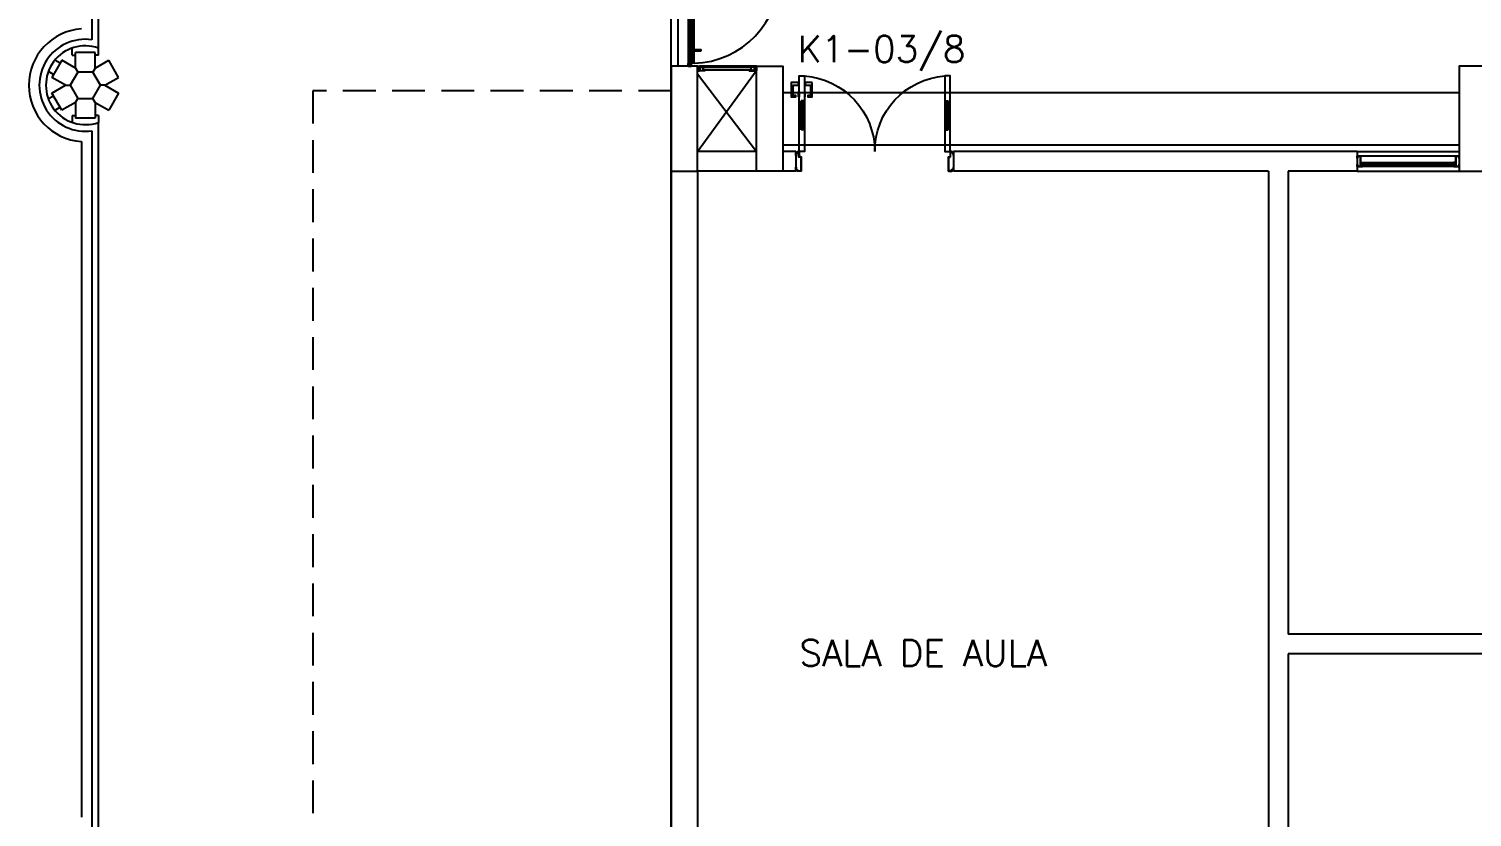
# Model space of a CAD drawing. Header units: millimetres. Extents: x 2801 to 3319, y 1187 to 1422.
# Drawn here: x 3040.63 to 3051.62, y 1345.36 to 1351.36 of the extents above; entities that cross this region are included whole.
import ezdxf

# ---------------------------------------------------------------- set-up
doc = ezdxf.new("R2010")
doc.units = ezdxf.units.MM
doc.linetypes.add('HIDDEN', pattern=[0.375, 0.25, -0.125])
for name, color, linetype in [('AR- ALV1', 235, 'Continuous'), ('AR-ALV', 2, 'Continuous'), ('AR-CORRIMAO-V1', 2, 'Continuous'), ('AR-ESQ', 1, 'Continuous'), ('AR-ESTC', 3, 'Continuous'), ('AR-ESTMA-C', 3, 'Continuous'), ('AR-ESTMA-V', 1, 'Continuous'), ('AR-PEITORIL', 1, 'Continuous'), ('AR-PISO-V1', 1, 'Continuous'), ('AR-PORTA', 1, 'Continuous'), ('AR-PROJ', 1, 'HIDDEN'), ('AR-SHAFT', 1, 'Continuous'), ('AR-VIDRO', 1, 'Continuous'), ('DT-ESQ-BAGUETE-C', 2, 'Continuous'), ('DT-ESQ-BAGUETE-V', 1, 'Continuous'), ('DT-ESQ-CHAPA DOBRADA-V', 1, 'Continuous'), ('DT-ESQ-MARCO-V', 1, 'Continuous'), ('DT-ESQ-PERFIL CADEIRA-C', 2, 'Continuous'), ('DT-ESQ-PERFIL CADEIRA-V', 1, 'Continuous'), ('DT-ESQ-PERFIL U-C', 2, 'Continuous'), ('DT-ESQ-VENEZIANA-C', 2, 'Continuous'), ('DT-ESQ-VENEZIANA-V', 2, 'Continuous'), ('DT-ESQ-VIDRO-C', 2, 'Continuous'), ('ENDEREÇO', 2, 'Continuous'), ('maçaneta', 1, 'Continuous'), ('montantes', 1, 'Continuous'), ('mov', 1, 'Continuous'), ('PM-PERFIL U-C', 2, 'Continuous'), ('PM-VIDRO', 1, 'Continuous'), ('pm1', 2, 'Continuous'), ('pm2', 2, 'Continuous'), ('TEXTO', 2, 'Continuous')]:
    doc.layers.add(name, color=color, linetype=linetype)
doc.styles.add('UNB-100', font='simplex.shx', dxfattribs={"height": 0.2})
doc.styles.add('UNB1-100', font='simplex.shx', dxfattribs={"height": 0.2})

# ---------------------------------------------------------------- blocks, each defined once
blk = doc.blocks.new('EF01-P')
at = {"layer": 'DT-ESQ-BAGUETE-C', "ltscale": 0.1}
for points in [[(0.002, 0.035), (0.015, 0.035), (0.015, 0.033), (0.002, 0.033), (0.002, 0.005), (0.015, 0.005), (0.015, 0.004), (0.002, 0.004, -0.414214), (0, 0.005), (0, 0.033, -0.414214)], [(0.448, 0.035), (0.435, 0.035), (0.435, 0.033), (0.448, 0.033), (0.448, 0.005), (0.435, 0.005), (0.435, 0.004), (0.448, 0.004, 0.414214), (0.45, 0.005), (0.45, 0.033, 0.414214)]]:
    blk.add_lwpolyline(points, format="xyb", close=True, dxfattribs=at)
at = {"layer": 'DT-ESQ-PERFIL CADEIRA-C', "color": 2, "ltscale": 0.1}
for points in [[(0.01, 0.002), (0.01, 0.003), (0.002, 0.003, 1), (0.002, 0), (0.015, 0, 0.414214), (0.016, 0.002), (0.016, 0.033), (0.043, 0.033)], [(0.407, 0.006), (0.432, 0.006), (0.432, 0.016), (0.433, 0.016), (0.433, 0.006, -0.414214), (0.432, 0.005), (0.407, 0.005), (0.394, 0.005, -1), (0.394, 0.008), (0.407, 0.008), (0.407, 0.02), (0.407, 0.032), (0.394, 0.032, -1), (0.394, 0.035), (0.407, 0.035), (0.433, 0.035, -0.414214), (0.435, 0.033), (0.435, 0.002), (0.448, 0.002)]]:
    blk.add_lwpolyline(points, format="xyb", dxfattribs=at)
at = {"layer": 'DT-ESQ-PERFIL CADEIRA-C', "ltscale": 0.1}
for points in [[(0.043, 0.006), (0.018, 0.006), (0.018, 0.016), (0.016, 0.016), (0.016, 0.006, 0.414214), (0.018, 0.005), (0.043, 0.005), (0.056, 0.005, 1), (0.056, 0.008), (0.043, 0.008), (0.043, 0.02), (0.043, 0.032), (0.056, 0.032, 1), (0.056, 0.035), (0.043, 0.035), (0.016, 0.035, 0.414214), (0.015, 0.033), (0.015, 0.002), (0.002, 0.002)], [(0.041, 0.02), (0.041, 0.032, -0.414214), (0.043, 0.033), (0.056, 0.033)], [(0.041, 0.02), (0.041, 0.008, 0.414214), (0.043, 0.006), (0.056, 0.006)], [(0.408, 0.02), (0.408, 0.032, 0.414214), (0.407, 0.033), (0.394, 0.033)], [(0.408, 0.02), (0.408, 0.008, -0.414214), (0.407, 0.006), (0.394, 0.006)], [(0.44, 0.002), (0.44, 0.003), (0.448, 0.003, -1), (0.448, 0), (0.435, 0, -0.414214), (0.433, 0.002), (0.433, 0.033), (0.407, 0.033)]]:
    blk.add_lwpolyline(points, format="xyb", dxfattribs=at)
at = {"layer": 'DT-ESQ-PERFIL CADEIRA-V', "ltscale": 0.1}
blk.add_line((0.015, 0), (0.435, 0), dxfattribs=at)
at = {"layer": 'DT-ESQ-VENEZIANA-C', "ltscale": 0.1}
for p, q in [((0.043, 0.011), (0.407, 0.011)), ((0.043, 0.009), (0.407, 0.009))]:
    blk.add_line(p, q, dxfattribs=at)
at = {"layer": 'DT-ESQ-VENEZIANA-V', "ltscale": 0.1}
blk.add_line((0.043, 0.031), (0.407, 0.031), dxfattribs=at)
blk = doc.blocks.new('PV1')
at = {"layer": 'AR-VIDRO'}
for p, q in [((0.682, 0.02), (0.005, 0.02)), ((0.682, 0.005), (0.005, 0.005)), ((0.022, 0.044), (0.022, 0.029)), ((0.022, 0.044), (0.688, 0.044)), ((0.022, 0.029), (0.688, 0.029)), ((2.703, 0.044), (2.037, 0.044)), ((2.703, 0.029), (2.037, 0.029)), ((2.043, 0.02), (2.72, 0.02)), ((2.043, 0.005), (2.72, 0.005)), ((2.703, 0.044), (2.703, 0.029))]:
    blk.add_line(p, q, dxfattribs=at)
at = {"layer": 'maçaneta'}
for p, q in [((0.112, 0.044), (0.112, 0.049)), ((0.112, 0.049), (0.132, 0.049)), ((0.117, 0.099), (0.127, 0.099)), ((0.117, 0.049), (0.117, 0.099)), ((0.127, 0.049), (0.127, 0.099)), ((0.132, 0.044), (0.132, 0.049)), ((2.613, 0.049), (2.593, 0.049)), ((2.593, 0.044), (2.593, 0.049)), ((2.598, 0.049), (2.598, 0.099)), ((2.608, 0.099), (2.598, 0.099)), ((2.608, 0.049), (2.608, 0.099)), ((2.613, 0.044), (2.613, 0.049))]:
    blk.add_line(p, q, dxfattribs=at)
at = {"layer": 'montantes'}
for p, q in [((0, 0), (0, 0.025)), ((0, 0.025), (0.02, 0.025)), ((0, 0), (0.02, 0)), ((0.005, 0.005), (0.005, 0.02)), ((0.02, 0.02), (0.02, 0.025)), ((0.02, 0), (0.02, 0.005)), ((0.642, 0.049), (0.692, 0.049)), ((0.642, 0.025), (0.692, 0.025)), ((0.688, 0.025), (0.668, 0.025)), ((0.668, 0.02), (0.668, 0.025)), ((0.668, 0), (0.668, 0.005)), ((0.688, 0), (0.668, 0)), ((0.682, 0.005), (0.682, 0.02)), ((0.688, 0.044), (0.688, 0.029)), ((0.688, 0), (0.688, 0.025)), ((0.692, 0.049), (0.692, 0.025)), ((2.033, 0.049), (2.033, 0.025)), ((2.082, 0.049), (2.033, 0.049)), ((2.082, 0.025), (2.033, 0.025)), ((2.037, 0.044), (2.037, 0.029)), ((2.037, 0.025), (2.057, 0.025)), ((2.037, 0), (2.037, 0.025)), ((2.037, 0), (2.057, 0)), ((2.043, 0.005), (2.043, 0.02)), ((2.057, 0.02), (2.057, 0.025)), ((2.057, 0), (2.057, 0.005)), ((2.705, 0.02), (2.705, 0.025)), ((2.725, 0.025), (2.705, 0.025)), ((2.705, 0), (2.705, 0.005)), ((2.725, 0), (2.705, 0)), ((2.72, 0.005), (2.72, 0.02)), ((2.725, 0), (2.725, 0.025))]:
    blk.add_line(p, q, dxfattribs=at)
for centre in [(0.692, 0.02), (2.033, 0.02)]:
    blk.add_circle(centre, 0.005, dxfattribs=at)
for centre, start, end in [((0.642, 0.044), 90, 180), ((0.642, 0.03), 180, 270), ((2.082, 0.044), 0, 90), ((2.082, 0.03), 270, 0)]:
    blk.add_arc(centre, 0.005, start, end, dxfattribs=at)
at = {"layer": 'mov'}
for centre, start, end in [((0.692, 0.025), 0, 178.3547), ((2.033, 0.025), 1.6453, 180)]:
    blk.add_arc(centre, 0.671, start, end, dxfattribs=at)
blk = doc.blocks.new('EF04A-P')
at = {"layer": 'DT-ESQ-BAGUETE-C', "ltscale": 0.1}
for points in [[(0.039, -0.05), (0.0255, -0.05), (0.0255, -0.0485), (0.039, -0.0485), (0.039, -0.0365), (0.0255, -0.0365), (0.0255, -0.035), (0.039, -0.035, -0.4142136), (0.0405, -0.0365), (0.0405, -0.0485, -0.4142136)], [(0.736, -0.05), (0.7495, -0.05), (0.7495, -0.0485), (0.736, -0.0485), (0.736, -0.0365), (0.7495, -0.0365), (0.7495, -0.035), (0.736, -0.035, 0.4142136), (0.7345, -0.0365), (0.7345, -0.0485, 0.4142136)]]:
    blk.add_lwpolyline(points, format="xyb", close=True, dxfattribs=at)
at = {"layer": 'DT-ESQ-BAGUETE-V', "ltscale": 0.1}
blk.add_line((0.736, -0.05), (0.039, -0.05), dxfattribs=at)
at = {"layer": 'DT-ESQ-CHAPA DOBRADA-V', "ltscale": 0.1}
blk.add_line((0.735, -0.067), (0.04, -0.067), dxfattribs=at)
at = {"layer": 'DT-ESQ-MARCO-V', "ltscale": 0.1}
for p, q in [((0.0235, -0.035), (0.7515, -0.035)), ((0.0235, -0.115), (0.7515, -0.115))]:
    blk.add_line(p, q, dxfattribs=at)
at = {"layer": 'DT-ESQ-PERFIL U-C', "ltscale": 0.1}
for points in [[(0.025, -0.0655), (0.025, -0.0655, 0.4142136), (0.0235, -0.067), (0.0235, -0.1135), (0.0015, -0.1135), (0.0015, -0.1), (0, -0.1), (0, -0.1135, 0.4142136), (0.0015, -0.115), (0.0235, -0.115, 0.4142136), (0.025, -0.1135), (0.025, -0.067), (0.04, -0.067, 1), (0.04, -0.064), (0.025, -0.064), (0.025, -0.0365, 0.4142136), (0.0235, -0.035), (0.0015, -0.035, 0.4142136), (0, -0.0365), (0, -0.05), (0.0015, -0.05), (0.0015, -0.0365), (0.0235, -0.0365), (0.0235, -0.064, 0.4142136), (0.025, -0.0655), (0.04, -0.0655)], [(0.75, -0.0655), (0.75, -0.0655, -0.4142136), (0.7515, -0.067), (0.7515, -0.1135), (0.7735, -0.1135), (0.7735, -0.1), (0.775, -0.1), (0.775, -0.1135, -0.4142136), (0.7735, -0.115), (0.7515, -0.115, -0.4142136), (0.75, -0.1135), (0.75, -0.067), (0.735, -0.067, -1), (0.735, -0.064), (0.75, -0.064), (0.75, -0.0365, -0.4142136), (0.7515, -0.035), (0.7735, -0.035, -0.4142136), (0.775, -0.0365), (0.775, -0.05), (0.7735, -0.05), (0.7735, -0.0365), (0.7515, -0.0365), (0.7515, -0.064, -0.4142136), (0.75, -0.0655), (0.735, -0.0655)]]:
    blk.add_lwpolyline(points, format="xyb", dxfattribs=at)
at = {"layer": 'DT-ESQ-VIDRO-C', "ltscale": 0.1}
blk.add_lwpolyline([(0.027, -0.062), (0.027, -0.052), (0.748, -0.052), (0.748, -0.062)], close=True, dxfattribs=at)
blk = doc.blocks.new('marco-d')
at = {"layer": 'PM-PERFIL U-C'}
for p, q in [((-0.013, 0), (-0.001, 0)), ((-0.025, -0.03), (-0.025, -0.011)), ((-0.023, -0.03), (-0.025, -0.03)), ((-0.023, -0.01), (-0.015, -0.01)), ((-0.014, -0.012), (-0.023, -0.012)), ((-0.023, -0.012), (-0.023, -0.03)), ((-0.015, -0.01), (-0.015, -0.001)), ((-0.002, -0.002), (-0.013, -0.002)), ((-0.013, -0.002), (-0.013, -0.01)), ((-0.002, -0.041), (-0.002, -0.002)), ((0.013, -0.043), (-0.001, -0.043)), ((0, -0.001), (0, -0.041)), ((0.013, -0.041), (0, -0.041)), ((0.013, -0.043), (0.013, -0.148)), ((0.015, -0.042), (0.015, -0.148)), ((-0.025, -0.138), (-0.025, -0.12)), ((-0.025, -0.12), (-0.023, -0.12)), ((-0.023, -0.12), (-0.023, -0.138)), ((-0.023, -0.138), (-0.014, -0.138)), ((-0.015, -0.14), (-0.023, -0.14)), ((-0.015, -0.148), (-0.015, -0.14)), ((-0.013, -0.139), (-0.013, -0.148)), ((-0.013, -0.148), (0.013, -0.148)), ((0.013, -0.15), (-0.013, -0.15))]:
    blk.add_line(p, q, dxfattribs=at)
for centre, start, end in [((-0.013, -0.001), 90, 180), ((-0.001, -0.001), 360, 90), ((-0.023, -0.011), 90, 180), ((-0.014, -0.01), 270, 0), ((-0.001, -0.041), 180, 270), ((0.013, -0.042), 0, 90), ((-0.023, -0.138), 180, 270), ((-0.013, -0.148), 180, 270), ((-0.014, -0.139), 0, 90), ((0.013, -0.148), 269.9386, 0)]:
    blk.add_arc(centre, 0.0015, start, end, dxfattribs=at)
blk = doc.blocks.new('marco-e')
at = {"layer": 'PM-PERFIL U-C'}
for p, q in [((-0.015, -0.043), (-0.015, -0.149)), ((-0.013, -0.041), (0, -0.041)), ((-0.013, -0.043), (0.001, -0.043)), ((-0.013, -0.043), (-0.013, -0.148)), ((0, -0.002), (0, -0.041)), ((0.014, 0), (0.002, 0)), ((0.002, -0.042), (0.002, -0.002)), ((0.002, -0.002), (0.013, -0.002)), ((0.013, -0.002), (0.013, -0.011)), ((0.015, -0.01), (0.015, -0.002)), ((0.024, -0.01), (0.015, -0.01)), ((0.015, -0.012), (0.023, -0.012)), ((0.023, -0.012), (0.023, -0.03)), ((0.023, -0.03), (0.025, -0.03)), ((0.025, -0.03), (0.025, -0.012)), ((0.013, -0.148), (-0.013, -0.148)), ((-0.013, -0.15), (0.014, -0.15)), ((0.013, -0.14), (0.013, -0.148)), ((0.023, -0.138), (0.015, -0.138)), ((0.015, -0.14), (0.024, -0.14)), ((0.015, -0.149), (0.015, -0.14)), ((0.025, -0.12), (0.023, -0.12)), ((0.023, -0.12), (0.023, -0.138)), ((0.025, -0.139), (0.025, -0.12))]:
    blk.add_line(p, q, dxfattribs=at)
for centre, start, end in [((-0.013, -0.043), 90, 180), ((0.002, -0.002), 90, 180), ((0.001, -0.042), 270, 0), ((0.015, -0.011), 180, 270), ((0.014, -0.002), 0, 90), ((0.024, -0.012), 0, 90), ((-0.013, -0.149), 180, 270.0614), ((0.015, -0.14), 90, 180), ((0.014, -0.149), 270, 0), ((0.024, -0.139), 270, 0)]:
    blk.add_arc(centre, 0.0015, start, end, dxfattribs=at)
blk = doc.blocks.new('PM6V-B')
at = {"layer": 'maçaneta'}
for points in [[(1.075, 0.675), (1.13, 0.675), (1.13, 0.655), (1.091, 0.655, 0.414214), (1.09, 0.654), (1.09, 0.575), (1.11, 0.575), (1.11, 0.565), (1.075, 0.565)], [(1.18, 0.675), (1.235, 0.675), (1.235, 0.565), (1.2, 0.565), (1.2, 0.575), (1.22, 0.575), (1.22, 0.654, 0.414214), (1.218, 0.655), (1.18, 0.655)]]:
    blk.add_lwpolyline(points, format="xyb", close=True, dxfattribs=at)
for points in [[(1.13, 0.565), (1.13, 0.605), (1.135, 0.605), (1.135, 0.565)], [(1.18, 0.565), (1.18, 0.605), (1.175, 0.605), (1.175, 0.565)]]:
    blk.add_lwpolyline(points, close=True, dxfattribs=at)
at = {"layer": 'mov'}
for centre, start, end in [((0.025, 0.151), 359.8606, 86.0112), ((1.175, 0.151), 93.9888, 180.1394)]:
    blk.add_arc(centre, 0.575, start, end, dxfattribs=at)
at = {"layer": 'PM-VIDRO'}
for p, q in [((0.04, 0.325), (0.04, 0.525)), ((0.05, 0.525), (0.05, 0.325)), ((1.15, 0.525), (1.15, 0.325)), ((1.16, 0.325), (1.16, 0.525))]:
    blk.add_line(p, q, dxfattribs=at)
at = {"layer": 'pm1'}
for p, q in [((0.04, 0.525), (0.025, 0.525)), ((0.065, 0.535), (0.04, 0.535)), ((0.04, 0.525), (0.04, 0.535)), ((0.05, 0.535), (0.05, 0.525)), ((0.065, 0.525), (0.05, 0.525)), ((0.065, 0.535), (0.065, 0.525)), ((1.135, 0.535), (1.135, 0.525)), ((1.135, 0.535), (1.16, 0.535)), ((1.135, 0.525), (1.15, 0.525)), ((1.15, 0.535), (1.15, 0.525)), ((1.16, 0.525), (1.16, 0.535)), ((1.16, 0.525), (1.175, 0.525)), ((0.04, 0.325), (0.025, 0.325)), ((0.04, 0.315), (0.04, 0.325)), ((0.065, 0.315), (0.04, 0.315)), ((0.065, 0.325), (0.05, 0.325)), ((0.05, 0.325), (0.05, 0.315)), ((0.065, 0.325), (0.065, 0.315)), ((1.135, 0.325), (1.135, 0.315)), ((1.135, 0.325), (1.15, 0.325)), ((1.135, 0.315), (1.16, 0.315)), ((1.15, 0.325), (1.15, 0.315)), ((1.16, 0.315), (1.16, 0.325)), ((1.16, 0.325), (1.175, 0.325))]:
    blk.add_line(p, q, dxfattribs=at)
for points in [[(0.025, 0.525), (0.025, 0.725), (0.065, 0.725), (0.065, 0.525)], [(1.175, 0.525), (1.175, 0.725), (1.135, 0.725), (1.135, 0.525)], [(0.065, 0.325), (0.065, 0.15), (0.025, 0.15), (0.025, 0.325)], [(1.135, 0.325), (1.135, 0.15), (1.175, 0.15), (1.175, 0.325)]]:
    blk.add_lwpolyline(points, dxfattribs=at)
at = {"layer": 'pm2'}
for p, q in [((0.025, 0.325), (0.025, 0.525)), ((0.065, 0.525), (0.065, 0.325)), ((1.135, 0.525), (1.135, 0.325)), ((1.175, 0.325), (1.175, 0.525))]:
    blk.add_line(p, q, dxfattribs=at)
at = {"layer": 'pm1'}
for name, p in [('marco-d', (0.025, 0.15)), ('marco-e', (1.175, 0.15))]:
    blk.add_blockref(name, p, dxfattribs=at)
blk = doc.blocks.new('pilar15')
at = {"layer": 'AR-ESTMA-C'}
for p, q in [((0.075, 0.25), (-0.075, 0.25)), ((-0.075, 0.13), (-0.075, 0.25)), ((0.075, 0.13), (0.075, 0.25)), ((-0.179, 0.19), (-0.254, 0.06)), ((-0.075, 0.13), (-0.179, 0.19)), ((-0.075, 0.13), (-0.058, 0.1)), ((0.075, 0.13), (0.058, 0.1)), ((0.075, 0.13), (0.179, 0.19)), ((0.254, 0.06), (0.179, 0.19)), ((-0.15, 0), (-0.254, 0.06)), ((-0.254, -0.06), (-0.15, 0)), ((-0.15, 0), (-0.115, 0)), ((0.15, 0), (0.115, 0)), ((0.15, 0), (0.254, 0.06)), ((0.15, 0), (0.254, -0.06)), ((-0.179, -0.19), (-0.254, -0.06)), ((-0.075, -0.13), (-0.058, -0.1)), ((0.075, -0.13), (0.058, -0.1)), ((0.254, -0.06), (0.179, -0.19)), ((-0.075, -0.13), (-0.179, -0.19)), ((-0.075, -0.13), (-0.075, -0.25)), ((0.075, -0.13), (0.179, -0.19)), ((0.075, -0.13), (0.075, -0.25)), ((0.075, -0.25), (-0.075, -0.25))]:
    blk.add_line(p, q, dxfattribs=at)
blk.add_lwpolyline([(0.058, 0.1), (-0.058, 0.1), (-0.115, 0), (-0.058, -0.1), (0.058, -0.1), (0.115, 0)], close=True, dxfattribs=at)

msp = doc.modelspace()

# ---------------------------------------------------------------- linework, layer by layer
at = {"layer": 'AR- ALV1'}
msp.add_line((3045.525, 1341.35), (3045.525, 1351.537), dxfattribs=at)
at = {"layer": 'AR-ALV'}
for p, q in [((3046.175, 1350.425), (3045.725, 1350.425)), ((3046.375, 1350.425), (3046.375, 1350.275)), ((3046.475, 1350.425), (3046.375, 1350.425)), ((3046.475, 1350.425), (3046.475, 1350.275)), ((3050.75, 1350.425), (3047.675, 1350.425)), ((3047.675, 1350.425), (3047.675, 1350.275)), ((3050.75, 1350.425), (3050.75, 1350.275)), ((3051.525, 1350.425), (3051.525, 1350.275)), ((3045.525, 1350.275), (3045.525, 1341.95)), ((3045.725, 1350.275), (3045.725, 1341.95)), ((3046.175, 1350.275), (3045.725, 1350.275)), ((3046.475, 1350.275), (3046.375, 1350.275)), ((3050.075, 1350.275), (3047.675, 1350.275)), ((3050.075, 1350.275), (3050.075, 1341.95)), ((3050.75, 1350.275), (3050.225, 1350.275)), ((3050.225, 1350.275), (3050.225, 1346.75)), ((3058.175, 1346.75), (3050.225, 1346.75)), ((3050.225, 1346.6), (3050.225, 1341.95)), ((3053.075, 1346.6), (3050.225, 1346.6))]:
    msp.add_line(p, q, dxfattribs=at)
at = {"layer": 'AR-CORRIMAO-V1'}
for p, q in [((3041.113, 1351.537), (3041.113, 1351.276)), ((3045.575, 1351.537), (3045.575, 1351.075)), ((3045.655, 1351.537), (3045.655, 1351.075)), ((3041.113, 1350.583), (3041.113, 1345.276)), ((3041.033, 1350.5), (3041.033, 1345.358))]:
    msp.add_line(p, q, dxfattribs=at)
for radius, start, end in [(0.43, 94.0006, 265.9994), (0.35, 81.7868, 278.2132)]:
    msp.add_arc((3041.063, 1350.929), radius, start, end, dxfattribs=at)
at = {"layer": 'AR-ESTC'}
for points in [[(3045.725, 1351.075), (3045.525, 1351.075), (3045.525, 1350.275), (3045.725, 1350.275)], [(3046.175, 1351.075), (3046.375, 1351.075), (3046.375, 1350.275), (3046.175, 1350.275)], [(3051.725, 1351.075), (3051.525, 1351.075), (3051.525, 1350.275), (3051.725, 1350.275)]]:
    msp.add_lwpolyline(points, close=True, dxfattribs=at)
at = {"layer": 'AR-ESTMA-V', "ltscale": 0.25}
for p, q in [((3040.963, 1351.159), (3040.963, 1351.212)), ((3041.163, 1351.159), (3041.163, 1351.212)), ((3040.872, 1351.097), (3040.832, 1351.12)), ((3040.963, 1351.159), (3040.988, 1351.159)), ((3041.163, 1351.159), (3041.138, 1351.159)), ((3040.822, 1351.011), (3040.782, 1351.034)), ((3040.822, 1350.847), (3040.782, 1350.825)), ((3040.872, 1350.761), (3040.832, 1350.738)), ((3040.963, 1350.699), (3040.963, 1350.646)), ((3040.963, 1350.699), (3040.988, 1350.699)), ((3041.163, 1350.699), (3041.138, 1350.699)), ((3041.163, 1350.699), (3041.163, 1350.646))]:
    msp.add_line(p, q, dxfattribs=at)
at = {"layer": 'AR-PEITORIL'}
for p, q in [((3050.75, 1350.425), (3051.525, 1350.425)), ((3050.75, 1350.275), (3051.525, 1350.275))]:
    msp.add_line(p, q, dxfattribs=at)
at = {"layer": 'AR-PISO-V1'}
for p, q in [((3041.163, 1351.212), (3041.163, 1351.537)), ((3041.163, 1345.212), (3041.163, 1350.646))]:
    msp.add_line(p, q, dxfattribs=at)
msp.add_arc((3041.063, 1350.929), 0.3, 70.5288, 289.4712, dxfattribs=at)
at = {"layer": 'AR-PROJ'}
for p, q in [((3045.525, 1350.887), (3042.795, 1350.887)), ((3042.795, 1350.887), (3042.795, 1341.929))]:
    msp.add_line(p, q, dxfattribs=at)
at = {"layer": 'AR-SHAFT'}
for p, q in [((3045.725, 1350.425), (3046.173, 1351.04)), ((3045.726, 1351.016), (3046.175, 1350.425)), ((3046.375, 1350.875), (3051.525, 1350.875)), ((3046.375, 1350.475), (3051.525, 1350.475))]:
    msp.add_line(p, q, dxfattribs=at)

# ---------------------------------------------------------------- block references
at = {"layer": 'AR-ESQ', "rotation": 180}
for name, p in [('EF01-P', (3046.175, 1351.075)), ('EF04A-P', (3051.525, 1350.275))]:
    msp.add_blockref(name, p, dxfattribs=at)
at = {"layer": 'AR-ESTMA-C', "ltscale": 0.25}
msp.add_blockref('pilar15', (3041.063, 1350.929), dxfattribs=at)
at = {"layer": 'AR-PORTA', "rotation": 270}
msp.add_blockref('PV1', (3045.655, 1353.8), dxfattribs=at)
at = {"layer": 'AR-PORTA', "xscale": -1}
msp.add_blockref('PM6V-B', (3047.675, 1350.275), dxfattribs=at)

# ---------------------------------------------------------------- texts
at = {"layer": 'ENDEREÇO', "style": 'UNB1-100'}
msp.add_text('K1-03/8', height=0.2, dxfattribs=at).set_placement((3046.489, 1351.105))
at = {"layer": 'TEXTO', "style": 'UNB-100'}
msp.add_text('SALA DE AULA', height=0.2, dxfattribs=at).set_placement((3046.502, 1346.508))

doc.saveas('drawing.dxf')
